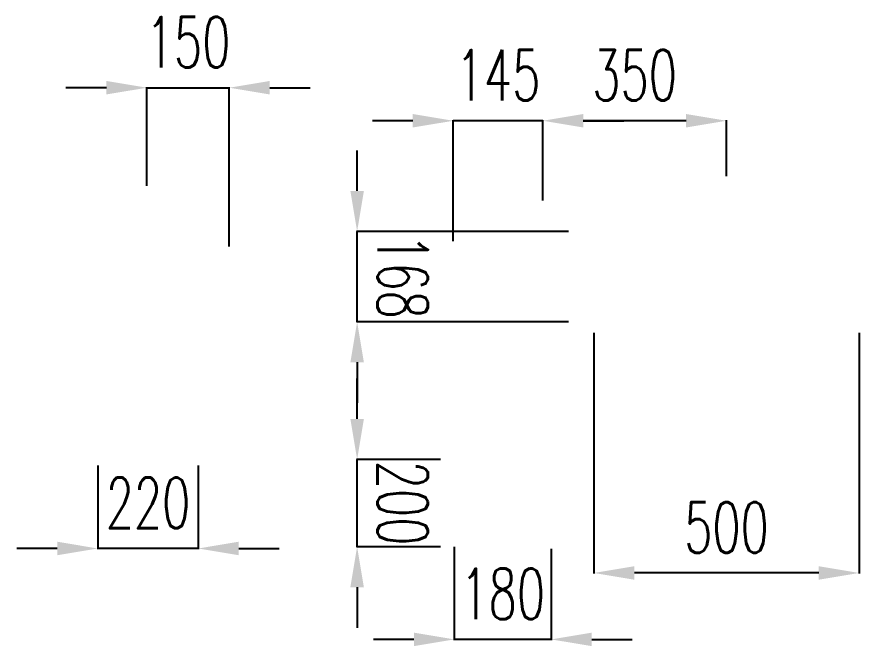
# Model space of a CAD drawing. Header units: inches. Extents: x 257070 to 799932, y -17980 to 269260.
# Drawn here: x 797851 to 799932, y 267686 to 269241 of the extents above; entities that cross this region are included whole.
import ezdxf

# ---------------------------------------------------------------- set-up
doc = ezdxf.new("R2010")
doc.units = ezdxf.units.IN
doc.header["$MEASUREMENT"] = 0
doc.header["$PDMODE"] = 99
doc.header["$PDSIZE"] = 100
doc.layers.add('HIDDEN AREA', color=7, linetype='Continuous')
doc.styles.add('TEXT style 200', font='ARIALN.TTF')
doc.styles.add('TXT300', font='romans.shx', dxfattribs={"width": 0.65})
doc.dimstyles.new('200', dxfattribs={"dimtxt": 400, "dimasz": 300, "dimexe": 300, "dimexo": 0, "dimgap": 200, "dimtad": 1, "dimdec": 0, "dimzin": 0, "dimdsep": 46, "dimtxsty": 'TEXT style 200', "dimblk": 'OBLIQUE', "dimcen": 0.09, "dimdle": 300, "dimclrd": 256, "dimclre": 256, "dimclrt": 256, "dimadec": 0, "dimazin": 0, "dimtfac": 1, "dimtdec": 0, "dimtofl": 0, "dimtmove": 1, "dimatfit": 3, "dimldrblk": 'OPEN90', "dimfxl": 1, "dimtolj": 1, "dimtzin": 0, "dimarcsym": 0})

# ---------------------------------------------------------------- blocks, each defined once
blk = doc.blocks.new('*D531')
at = {"color": 8, "lineweight": -2, "transparency": 16777216}
for p, q in [((-230737.5, 219129.7), (-230142.7, 219129.7)), ((-230144.2, 219029.7), (-230144.2, 218574.3)), ((-230737.5, 218474.3), (-230142.7, 218474.3))]:
    blk.add_line(p, q, dxfattribs=at)
at = {"color": 8, "transparency": 16777216}
for points in [[(-230160.9, 219029.7), (-230127.6, 219029.7), (-230144.2, 219129.7)], [(-230160.9, 218574.3), (-230127.6, 218574.3), (-230144.2, 218474.3)]]:
    blk.add_solid(points, dxfattribs=at)
at = {"layer": 'DEFPOINTS', "color": 0, "transparency": 16777216}
for p in [(-230737.5, 219129.7), (-230737.5, 218474.3), (-230144.2, 218474.3)]:
    blk.add_point(p, dxfattribs=at)
at = {"color": 6, "lineweight": 0, "transparency": 16777216, "insert": (-230256.7, 218802), "char_height": 125, "attachment_point": 5, "rotation": 90, "style": 'TXT300'}
blk.add_mtext('\\A1;500', dxfattribs=at)
blk = doc.blocks.new('_Oblique')
at = {"color": 0, "linetype": 'ByBlock', "lineweight": -2}
blk.add_line((-0.5, -0.5), (0.5, 0.5), dxfattribs=at)
blk = doc.blocks.new('_Open90')
at = {"color": 0, "linetype": 'ByBlock', "lineweight": -2}
for p, q in [((-0.5, 0.5), (0, 0)), ((0, 0), (-1, 0)), ((0, 0), (-0.5, -0.5))]:
    blk.add_line(p, q, dxfattribs=at)
blk = doc.blocks.new('*D532')
at = {"color": 8, "lineweight": -2, "transparency": 16777216}
for p, q in [((-230204.7, 217596.8), (-230204.7, 217696.8)), ((-230409.8, 217496.8), (-230203.2, 217496.8)), ((-230204.7, 217496.8), (-230204.7, 217248.6)), ((-230409.8, 217248.6), (-230203.2, 217248.6)), ((-230204.7, 217148.6), (-230204.7, 217048.6))]:
    blk.add_line(p, q, dxfattribs=at)
at = {"color": 8, "transparency": 16777216}
for points in [[(-230221.4, 217596.8), (-230188.1, 217596.8), (-230204.7, 217496.8)], [(-230221.4, 217148.6), (-230188.1, 217148.6), (-230204.7, 217248.6)]]:
    blk.add_solid(points, dxfattribs=at)
at = {"layer": 'DEFPOINTS', "color": 0, "transparency": 16777216}
for p in [(-230409.8, 217496.8), (-230409.8, 217248.6), (-230204.7, 217248.6)]:
    blk.add_point(p, dxfattribs=at)
at = {"color": 6, "lineweight": 0, "transparency": 16777216, "insert": (-230317.2, 217372.7), "char_height": 125, "attachment_point": 5, "rotation": 90, "style": 'TXT300'}
blk.add_mtext('\\A1;220', dxfattribs=at)
blk = doc.blocks.new('*D533')
at = {"color": 8, "lineweight": -2, "transparency": 16777216}
for p, q in [((-229980.2, 218468.9), (-229980.2, 218568.9)), ((-230204.1, 218368.9), (-229978.7, 218368.9)), ((-229980.2, 218368.9), (-229980.2, 218129.5)), ((-230209.1, 218129.5), (-229978.7, 218129.5)), ((-229980.2, 218029.5), (-229980.2, 217929.5))]:
    blk.add_line(p, q, dxfattribs=at)
at = {"color": 8, "transparency": 16777216}
for points in [[(-229996.9, 218468.9), (-229963.6, 218468.9), (-229980.2, 218368.9)], [(-229996.9, 218029.5), (-229963.6, 218029.5), (-229980.2, 218129.5)]]:
    blk.add_solid(points, dxfattribs=at)
at = {"layer": 'DEFPOINTS', "color": 0, "transparency": 16777216}
for p in [(-230204.1, 218368.9), (-230209.1, 218129.5), (-229980.2, 218129.5)]:
    blk.add_point(p, dxfattribs=at)
at = {"color": 6, "lineweight": 0, "transparency": 16777216, "insert": (-230092.7, 218249.2), "char_height": 125, "attachment_point": 5, "rotation": 90, "style": 'TXT300'}
blk.add_mtext('\\A1;180', dxfattribs=at)
blk = doc.blocks.new('*D534')
at = {"color": 8, "lineweight": -2, "transparency": 16777216}
for p, q in [((-231124.1, 218802), (-231262.5, 218802)), ((-231261, 218702), (-231261, 218448.1)), ((-231064.3, 218348.1), (-231262.5, 218348.1))]:
    blk.add_line(p, q, dxfattribs=at)
at = {"color": 8, "transparency": 16777216}
for points in [[(-231277.7, 218702), (-231244.4, 218702), (-231261, 218802)], [(-231277.7, 218448.1), (-231244.4, 218448.1), (-231261, 218348.1)]]:
    blk.add_solid(points, dxfattribs=at)
at = {"layer": 'DEFPOINTS', "color": 0, "transparency": 16777216}
for p in [(-231124.1, 218802), (-231261, 218348.1), (-231064.3, 218348.1)]:
    blk.add_point(p, dxfattribs=at)
at = {"color": 6, "lineweight": 0, "transparency": 16777216, "insert": (-231373.5, 218575), "char_height": 125, "attachment_point": 5, "rotation": 90, "style": 'TXT300'}
blk.add_mtext('\\A1;350', dxfattribs=at)
blk = doc.blocks.new('*D535')
at = {"color": 8, "lineweight": -2, "transparency": 16777216}
for p, q in [((-230987.8, 218411.5), (-230987.8, 217887.9)), ((-230764.5, 218411.5), (-230764.5, 217887.9)), ((-231087.8, 217889.4), (-231187.8, 217889.4)), ((-230764.5, 217889.4), (-230987.8, 217889.4)), ((-230664.5, 217889.4), (-230564.5, 217889.4))]:
    blk.add_line(p, q, dxfattribs=at)
at = {"color": 8, "transparency": 16777216}
for points in [[(-231087.8, 217906.1), (-231087.8, 217872.7), (-230987.8, 217889.4)], [(-230664.5, 217906.1), (-230664.5, 217872.7), (-230764.5, 217889.4)]]:
    blk.add_solid(points, dxfattribs=at)
at = {"layer": 'DEFPOINTS', "color": 0, "transparency": 16777216}
for p in [(-230987.8, 218411.5), (-230764.5, 218411.5), (-230987.8, 217889.4)]:
    blk.add_point(p, dxfattribs=at)
at = {"color": 6, "lineweight": 0, "transparency": 16777216, "insert": (-230876.2, 218001.9), "char_height": 125, "attachment_point": 5, "style": 'TXT300'}
blk.add_mtext('\\A1;168', dxfattribs=at)
blk = doc.blocks.new('*D536')
at = {"color": 8, "lineweight": -2, "transparency": 16777216}
for p, q in [((-231261, 218448.1), (-231261, 218548.1)), ((-231122.8, 218348.1), (-231262.5, 218348.1)), ((-231261, 218348.1), (-231261, 218127)), ((-230963.4, 218127), (-231262.5, 218127)), ((-231261, 218027), (-231261, 217927))]:
    blk.add_line(p, q, dxfattribs=at)
at = {"color": 8, "transparency": 16777216}
for points in [[(-231277.7, 218448.1), (-231244.4, 218448.1), (-231261, 218348.1)], [(-231277.7, 218027), (-231244.4, 218027), (-231261, 218127)]]:
    blk.add_solid(points, dxfattribs=at)
at = {"layer": 'DEFPOINTS', "color": 0, "transparency": 16777216}
for p in [(-231122.8, 218348.1), (-231261, 218127), (-230963.4, 218127)]:
    blk.add_point(p, dxfattribs=at)
at = {"color": 6, "lineweight": 0, "transparency": 16777216, "insert": (-231373.5, 218237.5), "char_height": 125, "attachment_point": 5, "rotation": 90, "style": 'TXT300'}
blk.add_mtext('\\A1;145', dxfattribs=at)
blk = doc.blocks.new('*D537')
at = {"color": 8, "lineweight": -2, "transparency": 16777216}
for p, q in [((-231342.6, 217673.5), (-231342.6, 217773.5)), ((-230950.3, 217573.5), (-231344.1, 217573.5)), ((-231342.6, 217370), (-231342.6, 217573.5)), ((-231100.5, 217370), (-231344.1, 217370)), ((-231342.6, 217270), (-231342.6, 217170))]:
    blk.add_line(p, q, dxfattribs=at)
at = {"color": 8, "transparency": 16777216}
for points in [[(-231359.3, 217673.5), (-231326, 217673.5), (-231342.6, 217573.5)], [(-231359.3, 217270), (-231326, 217270), (-231342.6, 217370)]]:
    blk.add_solid(points, dxfattribs=at)
at = {"layer": 'DEFPOINTS', "color": 0, "transparency": 16777216}
for p in [(-231342.6, 217573.5), (-230950.3, 217573.5), (-231100.5, 217370)]:
    blk.add_point(p, dxfattribs=at)
at = {"color": 6, "lineweight": 0, "transparency": 16777216, "insert": (-231455.1, 217471.8), "char_height": 125, "attachment_point": 5, "rotation": 90, "style": 'TXT300'}
blk.add_mtext('\\A1;150', dxfattribs=at)
blk = doc.blocks.new('*D538')
at = {"color": 8, "lineweight": -2, "transparency": 16777216}
for p, q in [((-230424.7, 218095.4), (-230424.7, 217887.9)), ((-230209.1, 218095.4), (-230209.1, 217887.9)), ((-230524.7, 217889.4), (-230624.7, 217889.4)), ((-230209.1, 217889.4), (-230424.7, 217889.4)), ((-230109.1, 217889.4), (-230009.1, 217889.4))]:
    blk.add_line(p, q, dxfattribs=at)
at = {"color": 8, "transparency": 16777216}
for points in [[(-230524.7, 217906.1), (-230524.7, 217872.7), (-230424.7, 217889.4)], [(-230109.1, 217906.1), (-230109.1, 217872.7), (-230209.1, 217889.4)]]:
    blk.add_solid(points, dxfattribs=at)
at = {"layer": 'DEFPOINTS', "color": 0, "transparency": 16777216}
for p in [(-230424.7, 218095.4), (-230209.1, 218095.4), (-230424.7, 217889.4)]:
    blk.add_point(p, dxfattribs=at)
at = {"color": 6, "lineweight": 0, "transparency": 16777216, "insert": (-230316.9, 218001.9), "char_height": 125, "attachment_point": 5, "style": 'TXT300'}
blk.add_mtext('\\A1;200', dxfattribs=at)
blk = doc.blocks.new('A$C091B62B9')
at = {"lineweight": 0}
for base, p1, p2, text, picture, middle in [((-3678.8, -1917.1), (-4334.1, -2510.3), (-3678.8, -2510.3), '500', '*D531', (-4006.5, -2029.6)), ((-3552.5, -3033.9), (-4006.5, -2896.9), (-3552.5, -2837.2), '350', '*D534', (-3779.5, -3146.4))]:
    dim = blk.add_linear_dim(base=base, p1=p1, p2=p2, text=text, dimstyle='200', override={"dimscale": 1, "dimtxt": 125, "dimasz": 100, "dimclrt": 6}, dxfattribs=at)
    dim.commit()
    dim.dimension.update_dxf_attribs({"geometry": picture, "text_midpoint": middle, "insert": (214795.5, 228227.1)})
for base, p1, p2, text, picture, middle in [((-3334, -1753.1), (-3573.4, -1977), (-3334, -1981.9), '180', '*D533', (-3453.7, -1753.1)), ((-3331.5, -3033.9), (-3552.5, -2895.7), (-3331.5, -2736.3), '145', '*D536', (-3442, -3033.9)), ((-2778, -3115.5), (-2574.5, -2873.4), (-2778, -2723.2), '150', '*D537', (-2676.2, -3115.5)), ((-2453.1, -1977.6), (-2701.2, -2182.7), (-2453.1, -2182.7), '220', '*D532', (-2577.2, -1977.6))]:
    dim = blk.add_linear_dim(base=base, p1=p1, p2=p2, text=text, dimstyle='200', override={"dimscale": 1, "dimtxt": 125, "dimasz": 100, "dimclrt": 6}, dxfattribs=at)
    dim.commit()
    dim.dimension.update_dxf_attribs({"geometry": picture, "text_midpoint": middle, "dimtype": 128, "insert": (214795.5, 228227.1)})
for base, p1, p2, text, picture, middle in [((-3093.9, -2760.7), (-3615.9, -2537.4), (-3615.9, -2760.7), '168', '*D535', (-3093.9, -2649.1)), ((-3093.9, -2197.6), (-3299.9, -1981.9), (-3299.9, -2197.6), '200', '*D538', (-3093.9, -2089.8))]:
    dim = blk.add_linear_dim(base=base, p1=p1, p2=p2, angle=90, text=text, dimstyle='200', override={"dimscale": 1, "dimtxt": 125, "dimasz": 100, "dimclrt": 6}, dxfattribs=at)
    dim.commit()
    dim.dimension.update_dxf_attribs({"geometry": picture, "text_midpoint": middle, "dimtype": 128, "insert": (214795.5, 228227.1)})

msp = doc.modelspace()

# ---------------------------------------------------------------- block references
at = {"layer": 'HIDDEN AREA', "color": 4, "ltscale": 10, "rotation": 270}
msp.add_blockref('A$C091B62B9', (352575.3, 252518.4), dxfattribs=at)

doc.saveas('drawing.dxf')
